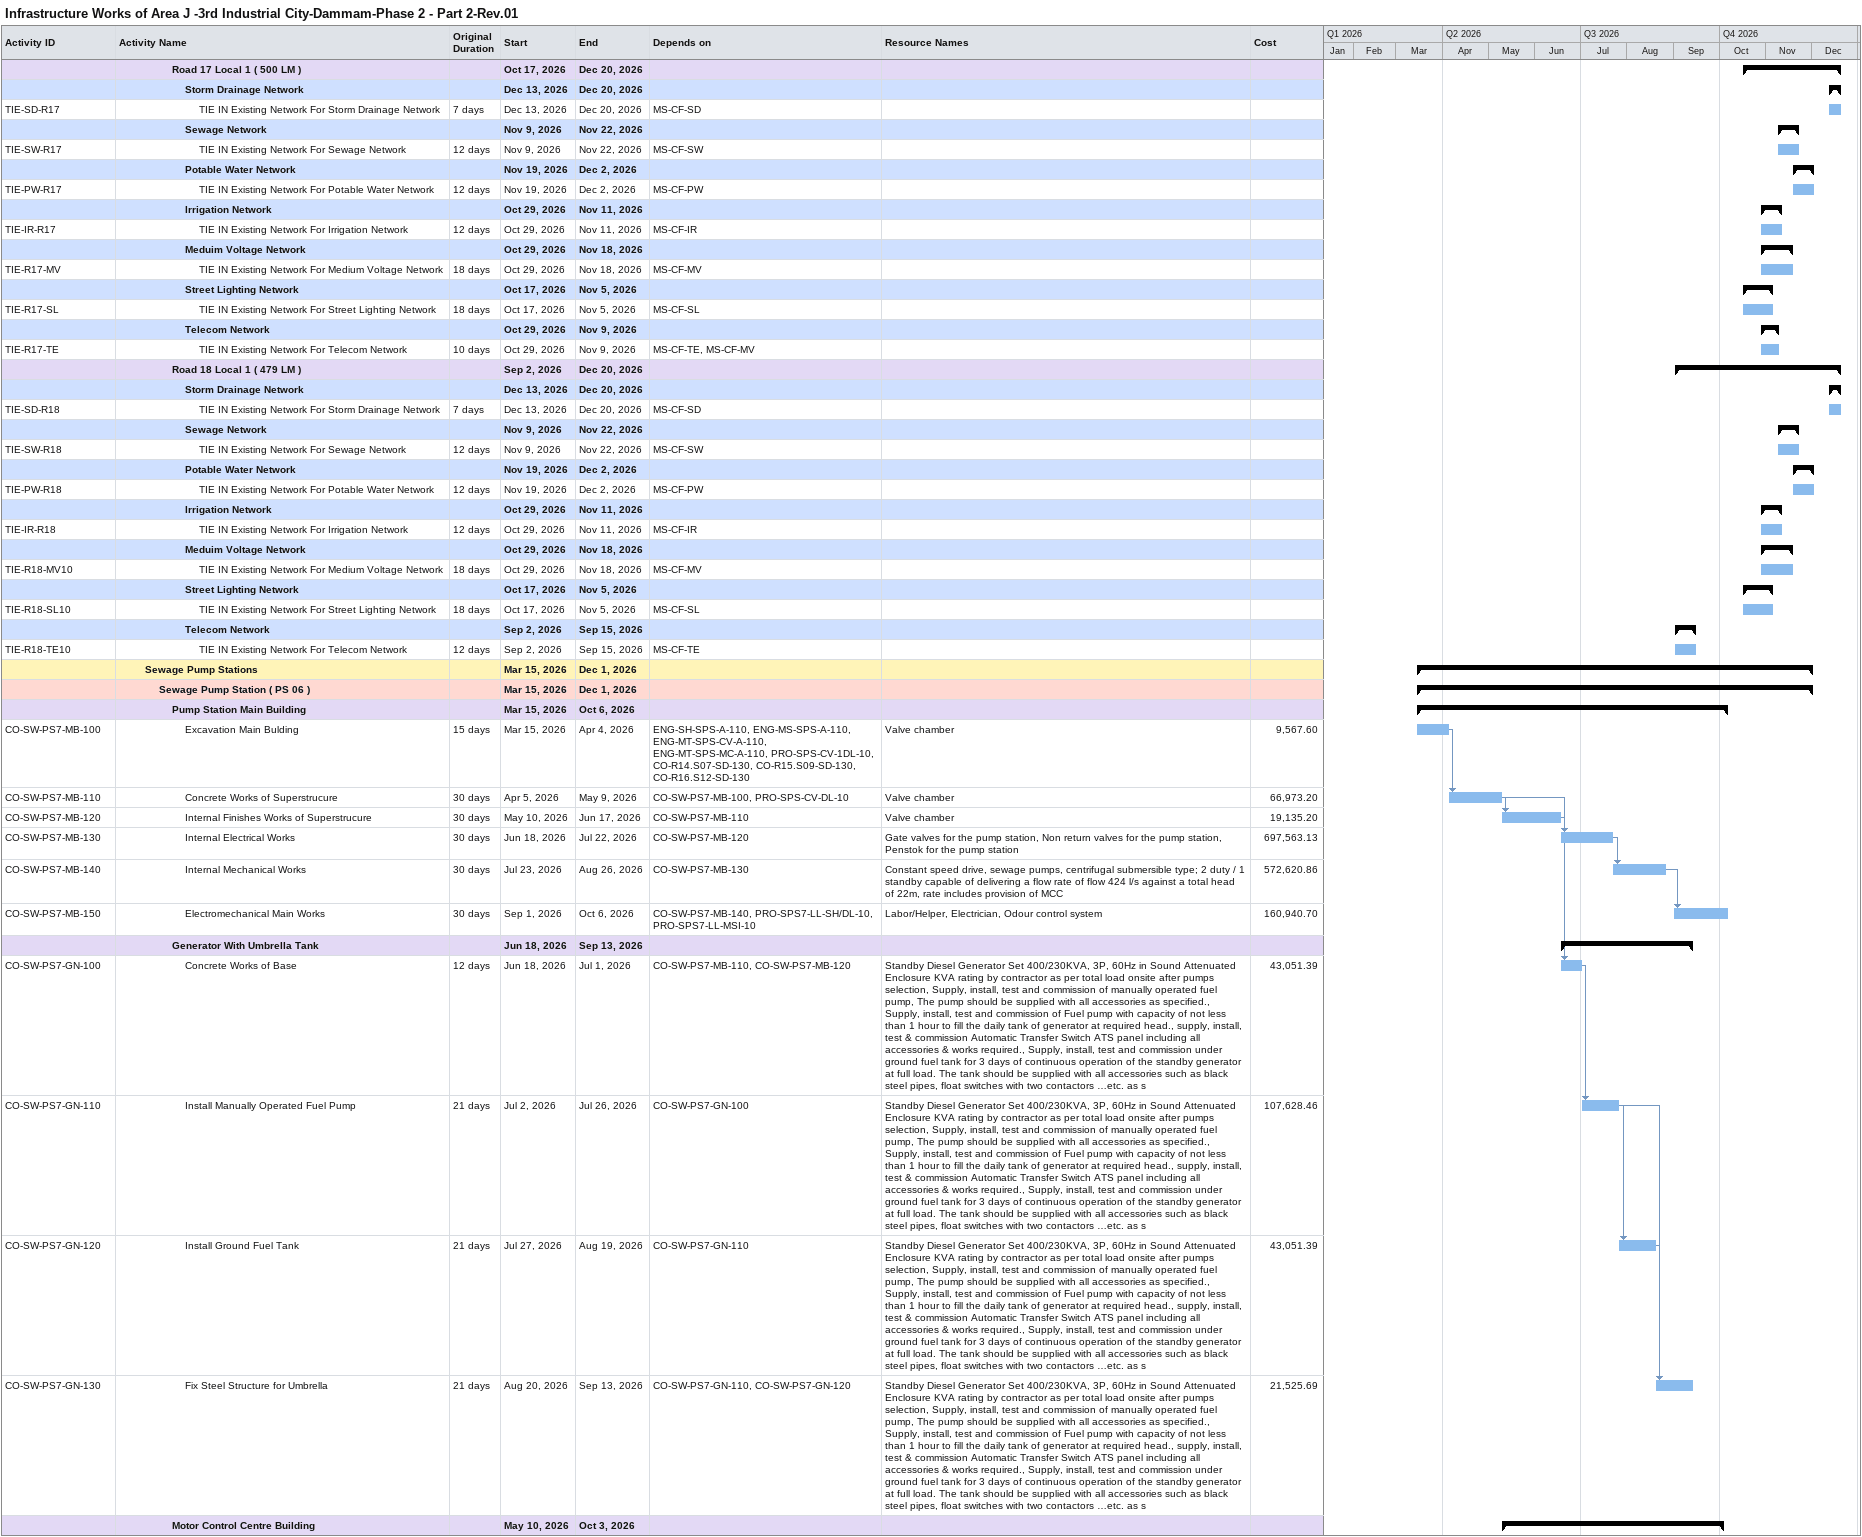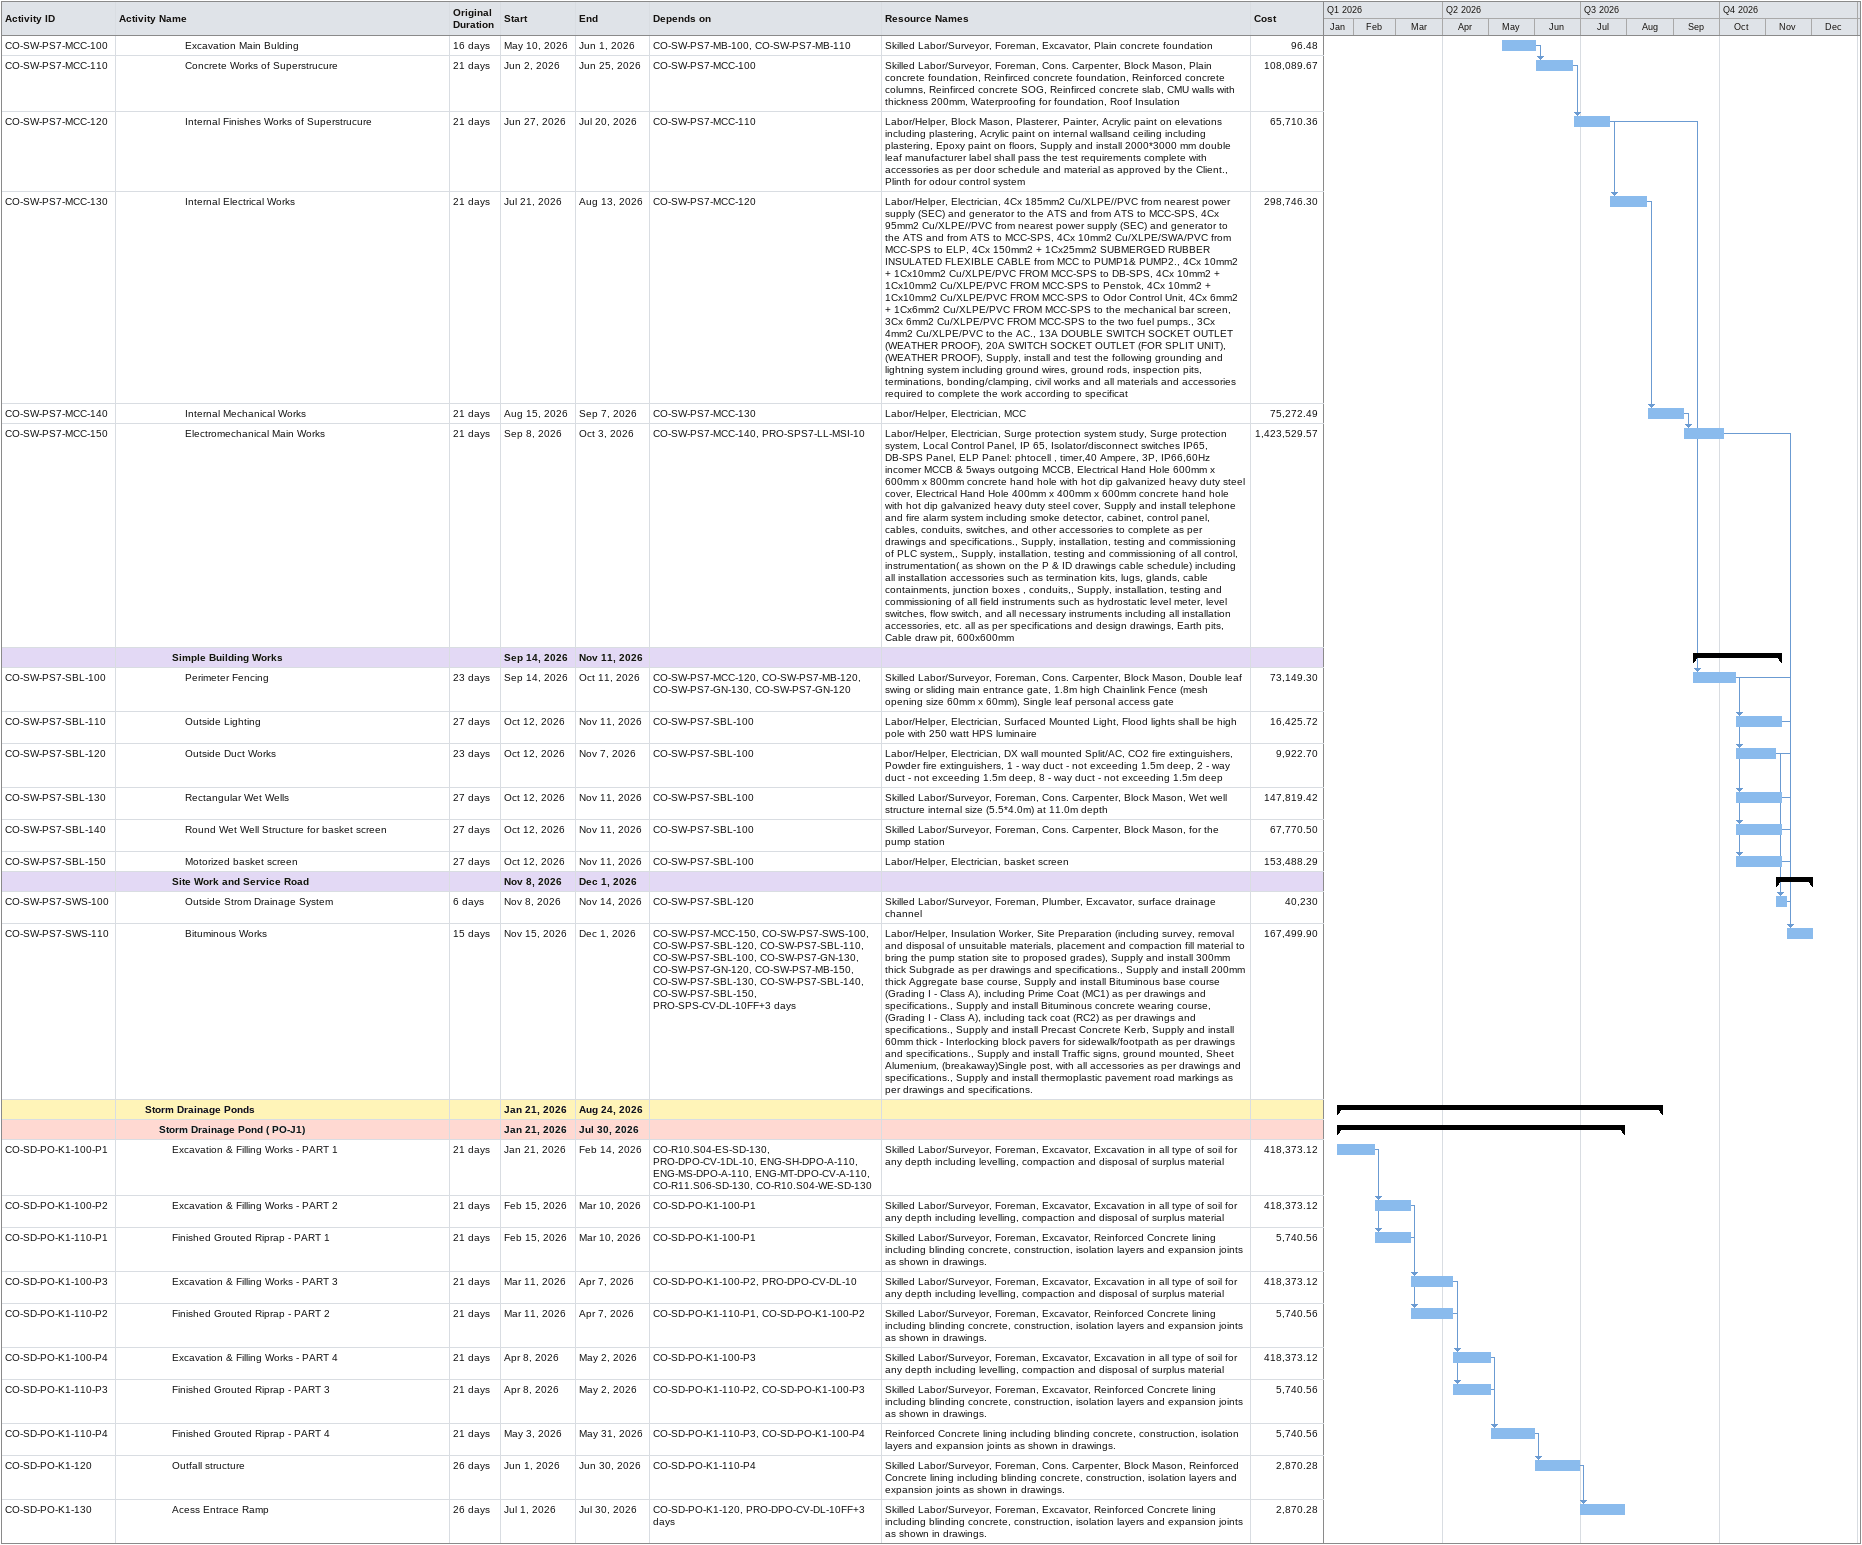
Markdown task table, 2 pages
Infrastructure Works of Area J -3rd Industrial City-Dammam-Phase 2 - Part 2-Rev.01

| ID | Level | Task | Original duration | Start | Finish | Predecessors | Resources | Cost |
|---|---|---|---|---|---|---|---|---|
|  | 5 | **Road 17 Local 1 ( 500 LM )** |  | 2026-10-17 | 2026-12-20 |  |  |  |
|  | 6 | **Storm Drainage Network** |  | 2026-12-13 | 2026-12-20 |  |  |  |
| TIE-SD-R17 | 7 | TIE IN Existing Network For Storm Drainage Network | 7d | 2026-12-13 | 2026-12-20 | MS-CF-SD |  |  |
|  | 6 | **Sewage Network** |  | 2026-11-09 | 2026-11-22 |  |  |  |
| TIE-SW-R17 | 7 | TIE IN Existing Network For Sewage Network | 12d | 2026-11-09 | 2026-11-22 | MS-CF-SW |  |  |
|  | 6 | **Potable Water Network** |  | 2026-11-19 | 2026-12-02 |  |  |  |
| TIE-PW-R17 | 7 | TIE IN Existing Network For Potable Water Network | 12d | 2026-11-19 | 2026-12-02 | MS-CF-PW |  |  |
|  | 6 | **Irrigation Network** |  | 2026-10-29 | 2026-11-11 |  |  |  |
| TIE-IR-R17 | 7 | TIE IN Existing Network For Irrigation Network | 12d | 2026-10-29 | 2026-11-11 | MS-CF-IR |  |  |
|  | 6 | **Meduim Voltage Network** |  | 2026-10-29 | 2026-11-18 |  |  |  |
| TIE-R17-MV | 7 | TIE IN Existing Network For Medium Voltage Network | 18d | 2026-10-29 | 2026-11-18 | MS-CF-MV |  |  |
|  | 6 | **Street Lighting Network** |  | 2026-10-17 | 2026-11-05 |  |  |  |
| TIE-R17-SL | 7 | TIE IN Existing Network For Street Lighting Network | 18d | 2026-10-17 | 2026-11-05 | MS-CF-SL |  |  |
|  | 6 | **Telecom Network** |  | 2026-10-29 | 2026-11-09 |  |  |  |
| TIE-R17-TE | 7 | TIE IN Existing Network For Telecom Network | 10d | 2026-10-29 | 2026-11-09 | MS-CF-TE, MS-CF-MV |  |  |
|  | 5 | **Road 18 Local 1 ( 479 LM )** |  | 2026-09-02 | 2026-12-20 |  |  |  |
|  | 6 | **Storm Drainage Network** |  | 2026-12-13 | 2026-12-20 |  |  |  |
| TIE-SD-R18 | 7 | TIE IN Existing Network For Storm Drainage Network | 7d | 2026-12-13 | 2026-12-20 | MS-CF-SD |  |  |
|  | 6 | **Sewage Network** |  | 2026-11-09 | 2026-11-22 |  |  |  |
| TIE-SW-R18 | 7 | TIE IN Existing Network For Sewage Network | 12d | 2026-11-09 | 2026-11-22 | MS-CF-SW |  |  |
|  | 6 | **Potable Water Network** |  | 2026-11-19 | 2026-12-02 |  |  |  |
| TIE-PW-R18 | 7 | TIE IN Existing Network For Potable Water Network | 12d | 2026-11-19 | 2026-12-02 | MS-CF-PW |  |  |
|  | 6 | **Irrigation Network** |  | 2026-10-29 | 2026-11-11 |  |  |  |
| TIE-IR-R18 | 7 | TIE IN Existing Network For Irrigation Network | 12d | 2026-10-29 | 2026-11-11 | MS-CF-IR |  |  |
|  | 6 | **Meduim Voltage Network** |  | 2026-10-29 | 2026-11-18 |  |  |  |
| TIE-R18-MV10 | 7 | TIE IN Existing Network For Medium Voltage Network | 18d | 2026-10-29 | 2026-11-18 | MS-CF-MV |  |  |
|  | 6 | **Street Lighting Network** |  | 2026-10-17 | 2026-11-05 |  |  |  |
| TIE-R18-SL10 | 7 | TIE IN Existing Network For Street Lighting Network | 18d | 2026-10-17 | 2026-11-05 | MS-CF-SL |  |  |
|  | 6 | **Telecom Network** |  | 2026-09-02 | 2026-09-15 |  |  |  |
| TIE-R18-TE10 | 7 | TIE IN Existing Network For Telecom Network | 12d | 2026-09-02 | 2026-09-15 | MS-CF-TE |  |  |
|  | 3 | **Sewage Pump Stations** |  | 2026-03-15 | 2026-12-01 |  |  |  |
|  | 4 | **Sewage Pump Station ( PS 06 )** |  | 2026-03-15 | 2026-12-01 |  |  |  |
|  | 5 | **Pump Station Main Building** |  | 2026-03-15 | 2026-10-06 |  |  |  |
| CO-SW-PS7-MB-100 | 6 | Excavation Main Bulding | 15d | 2026-03-15 | 2026-04-04 | ENG-SH-SPS-A-110, ENG-MS-SPS-A-110, ENG-MT-SPS-CV-A-110, ENG-MT-SPS-MC-A-110, PRO-SPS-CV-1DL-10, CO-R14.S07-SD-130, CO-R15.S09-SD-130, CO-R16.S12-SD-130 | Valve chamber | 9567.60 |
| CO-SW-PS7-MB-110 | 6 | Concrete Works of Superstrucure | 30d | 2026-04-05 | 2026-05-09 | CO-SW-PS7-MB-100, PRO-SPS-CV-DL-10 | Valve chamber | 66973.20 |
| CO-SW-PS7-MB-120 | 6 | Internal Finishes Works of Superstrucure | 30d | 2026-05-10 | 2026-06-17 | CO-SW-PS7-MB-110 | Valve chamber | 19135.20 |
| CO-SW-PS7-MB-130 | 6 | Internal Electrical Works | 30d | 2026-06-18 | 2026-07-22 | CO-SW-PS7-MB-120 | Gate valves for the pump station, Non return valves for the pump station, Penstok for the pump station | 697563.13 |
| CO-SW-PS7-MB-140 | 6 | Internal Mechanical Works | 30d | 2026-07-23 | 2026-08-26 | CO-SW-PS7-MB-130 | Constant speed drive, sewage pumps, centrifugal submersible type; 2 duty / 1 standby capable of delivering a flow rate of flow 424 l/s against a total head of 22m, rate includes provision of MCC | 572620.86 |
| CO-SW-PS7-MB-150 | 6 | Electromechanical Main Works | 30d | 2026-09-01 | 2026-10-06 | CO-SW-PS7-MB-140, PRO-SPS7-LL-SH/DL-10, PRO-SPS7-LL-MSI-10 | Labor/Helper, Electrician, Odour control system | 160940.70 |
|  | 5 | **Generator With Umbrella Tank** |  | 2026-06-18 | 2026-09-13 |  |  |  |
| CO-SW-PS7-GN-100 | 6 | Concrete Works of Base | 12d | 2026-06-18 | 2026-07-01 | CO-SW-PS7-MB-110, CO-SW-PS7-MB-120 | Standby Diesel Generator Set 400/230KVA, 3P, 60Hz in Sound Attenuated Enclosure KVA rating by contractor as per total load onsite after pumps selection, Supply, install, test and commission of manually operated fuel pump, The pump should be supplied with all accessories as specified., Supply, install, test and commission of Fuel pump with capacity of not less than 1 hour to fill the daily tank of generator at required head., supply, install, test & commission Automatic Transfer Switch ATS panel including all accessories & works required., Supply, install, test and commission under ground fuel tank for 3 days of continuous operation of the standby generator at full load. The tank should be supplied with all accessories such as black steel pipes, float switches with two contactors …etc. as s | 43051.39 |
| CO-SW-PS7-GN-110 | 6 | Install Manually Operated Fuel Pump | 21d | 2026-07-02 | 2026-07-26 | CO-SW-PS7-GN-100 | Standby Diesel Generator Set 400/230KVA, 3P, 60Hz in Sound Attenuated Enclosure KVA rating by contractor as per total load onsite after pumps selection, Supply, install, test and commission of manually operated fuel pump, The pump should be supplied with all accessories as specified., Supply, install, test and commission of Fuel pump with capacity of not less than 1 hour to fill the daily tank of generator at required head., supply, install, test & commission Automatic Transfer Switch ATS panel including all accessories & works required., Supply, install, test and commission under ground fuel tank for 3 days of continuous operation of the standby generator at full load. The tank should be supplied with all accessories such as black steel pipes, float switches with two contactors …etc. as s | 107628.46 |
| CO-SW-PS7-GN-120 | 6 | Install Ground Fuel Tank | 21d | 2026-07-27 | 2026-08-19 | CO-SW-PS7-GN-110 | Standby Diesel Generator Set 400/230KVA, 3P, 60Hz in Sound Attenuated Enclosure KVA rating by contractor as per total load onsite after pumps selection, Supply, install, test and commission of manually operated fuel pump, The pump should be supplied with all accessories as specified., Supply, install, test and commission of Fuel pump with capacity of not less than 1 hour to fill the daily tank of generator at required head., supply, install, test & commission Automatic Transfer Switch ATS panel including all accessories & works required., Supply, install, test and commission under ground fuel tank for 3 days of continuous operation of the standby generator at full load. The tank should be supplied with all accessories such as black steel pipes, float switches with two contactors …etc. as s | 43051.39 |
| CO-SW-PS7-GN-130 | 6 | Fix Steel Structure for Umbrella | 21d | 2026-08-20 | 2026-09-13 | CO-SW-PS7-GN-110, CO-SW-PS7-GN-120 | Standby Diesel Generator Set 400/230KVA, 3P, 60Hz in Sound Attenuated Enclosure KVA rating by contractor as per total load onsite after pumps selection, Supply, install, test and commission of manually operated fuel pump, The pump should be supplied with all accessories as specified., Supply, install, test and commission of Fuel pump with capacity of not less than 1 hour to fill the daily tank of generator at required head., supply, install, test & commission Automatic Transfer Switch ATS panel including all accessories & works required., Supply, install, test and commission under ground fuel tank for 3 days of continuous operation of the standby generator at full load. The tank should be supplied with all accessories such as black steel pipes, float switches with two contactors …etc. as s | 21525.69 |
|  | 5 | **Motor Control Centre Building** |  | 2026-05-10 | 2026-10-03 |  |  |  |
| CO-SW-PS7-MCC-100 | 6 | Excavation Main Bulding | 16d | 2026-05-10 | 2026-06-01 | CO-SW-PS7-MB-100, CO-SW-PS7-MB-110 | Skilled Labor/Surveyor, Foreman, Excavator, Plain concrete foundation | 96.48 |
| CO-SW-PS7-MCC-110 | 6 | Concrete Works of Superstrucure | 21d | 2026-06-02 | 2026-06-25 | CO-SW-PS7-MCC-100 | Skilled Labor/Surveyor, Foreman, Cons. Carpenter, Block Mason, Plain concrete foundation, Reinfirced concrete foundation, Reinforced concrete columns, Reinfirced concrete SOG, Reinfirced concrete slab, CMU walls with thickness 200mm, Waterproofing for foundation, Roof Insulation | 108089.67 |
| CO-SW-PS7-MCC-120 | 6 | Internal Finishes Works of Superstrucure | 21d | 2026-06-27 | 2026-07-20 | CO-SW-PS7-MCC-110 | Labor/Helper, Block Mason, Plasterer, Painter, Acrylic paint on elevations including plastering, Acrylic paint on internal wallsand ceiling including plastering, Epoxy paint on floors, Supply and install 2000*3000 mm double leaf manufacturer label shall pass the test requirements complete with accessories as per door schedule and material as approved by the Client., Plinth for odour control system | 65710.36 |
| CO-SW-PS7-MCC-130 | 6 | Internal Electrical Works | 21d | 2026-07-21 | 2026-08-13 | CO-SW-PS7-MCC-120 | Labor/Helper, Electrician, 4Cx 185mm2 Cu/XLPE//PVC from nearest power supply (SEC) and generator to the ATS and from ATS to MCC-SPS, 4Cx 95mm2 Cu/XLPE//PVC from nearest power supply (SEC) and generator to the ATS and from ATS to MCC-SPS, 4Cx 10mm2 Cu/XLPE/SWA/PVC from MCC-SPS to ELP, 4Cx 150mm2 + 1Cx25mm2 SUBMERGED RUBBER INSULATED FLEXIBLE CABLE from MCC to PUMP1& PUMP2., 4Cx 10mm2 + 1Cx10mm2 Cu/XLPE/PVC FROM MCC-SPS to DB-SPS, 4Cx 10mm2 + 1Cx10mm2 Cu/XLPE/PVC FROM MCC-SPS to Penstok, 4Cx 10mm2 + 1Cx10mm2 Cu/XLPE/PVC FROM MCC-SPS to Odor Control Unit, 4Cx 6mm2 + 1Cx6mm2 Cu/XLPE/PVC FROM MCC-SPS to the mechanical bar screen, 3Cx 6mm2 Cu/XLPE/PVC FROM MCC-SPS to the two fuel pumps., 3Cx 4mm2 Cu/XLPE/PVC to the AC., 13A DOUBLE SWITCH SOCKET OUTLET (WEATHER PROOF), 20A SWITCH SOCKET OUTLET (FOR SPLIT UNIT), (WEATHER PROOF), Supply, install and test the following grounding and lightning system including ground wires, ground rods, inspection pits, terminations, bonding/clamping, civil works and all materials and accessories required to complete the work according to specificat | 298746.30 |
| CO-SW-PS7-MCC-140 | 6 | Internal Mechanical Works | 21d | 2026-08-15 | 2026-09-07 | CO-SW-PS7-MCC-130 | Labor/Helper, Electrician, MCC | 75272.49 |
| CO-SW-PS7-MCC-150 | 6 | Electromechanical Main Works | 21d | 2026-09-08 | 2026-10-03 | CO-SW-PS7-MCC-140, PRO-SPS7-LL-MSI-10 | Labor/Helper, Electrician, Surge protection system study, Surge protection system, Local Control Panel, IP 65, Isolator/disconnect switches IP65, DB-SPS Panel, ELP Panel: phtocell , timer,40 Ampere, 3P, IP66,60Hz incomer MCCB & 5ways outgoing MCCB, Electrical Hand Hole 600mm x 600mm x 800mm concrete hand hole with hot dip galvanized heavy duty steel cover, Electrical Hand Hole 400mm x 400mm x 600mm concrete hand hole with hot dip galvanized heavy duty steel cover, Supply and install telephone and fire alarm system including smoke detector, cabinet, control panel, cables, conduits, switches, and other accessories to complete as per drawings and specifications., Supply, installation, testing and commissioning of PLC system,, Supply, installation, testing and commissioning of all control, instrumentation( as shown on the P & ID drawings cable schedule) including all installation accessories such as termination kits, lugs, glands, cable containments, junction boxes , conduits,, Supply, installation, testing and commissioning of all field instruments such as hydrostatic level meter, level switches, flow switch, and all necessary instruments including all installation accessories, etc. all as per specifications and design drawings, Earth pits, Cable draw pit, 600x600mm | 1423529.57 |
|  | 5 | **Simple Building Works** |  | 2026-09-14 | 2026-11-11 |  |  |  |
| CO-SW-PS7-SBL-100 | 6 | Perimeter Fencing | 23d | 2026-09-14 | 2026-10-11 | CO-SW-PS7-MCC-120, CO-SW-PS7-MB-120, CO-SW-PS7-GN-130, CO-SW-PS7-GN-120 | Skilled Labor/Surveyor, Foreman, Cons. Carpenter, Block Mason, Double leaf swing or sliding main entrance gate, 1.8m high Chainlink Fence (mesh opening size 60mm x 60mm), Single leaf personal access gate | 73149.30 |
| CO-SW-PS7-SBL-110 | 6 | Outside Lighting | 27d | 2026-10-12 | 2026-11-11 | CO-SW-PS7-SBL-100 | Labor/Helper, Electrician, Surfaced Mounted Light, Flood lights shall be high pole with 250 watt HPS luminaire | 16425.72 |
| CO-SW-PS7-SBL-120 | 6 | Outside Duct Works | 23d | 2026-10-12 | 2026-11-07 | CO-SW-PS7-SBL-100 | Labor/Helper, Electrician, DX wall mounted Split/AC, CO2 fire extinguishers, Powder fire extinguishers, 1 - way duct - not exceeding 1.5m deep, 2 - way duct - not exceeding 1.5m deep, 8 - way duct - not exceeding 1.5m deep | 9922.70 |
| CO-SW-PS7-SBL-130 | 6 | Rectangular Wet Wells | 27d | 2026-10-12 | 2026-11-11 | CO-SW-PS7-SBL-100 | Skilled Labor/Surveyor, Foreman, Cons. Carpenter, Block Mason, Wet well structure internal size (5.5*4.0m) at 11.0m depth | 147819.42 |
| CO-SW-PS7-SBL-140 | 6 | Round Wet Well Structure for basket screen | 27d | 2026-10-12 | 2026-11-11 | CO-SW-PS7-SBL-100 | Skilled Labor/Surveyor, Foreman, Cons. Carpenter, Block Mason, for the pump station | 67770.50 |
| CO-SW-PS7-SBL-150 | 6 | Motorized basket screen | 27d | 2026-10-12 | 2026-11-11 | CO-SW-PS7-SBL-100 | Labor/Helper, Electrician, basket screen | 153488.29 |
|  | 5 | **Site Work and Service Road** |  | 2026-11-08 | 2026-12-01 |  |  |  |
| CO-SW-PS7-SWS-100 | 6 | Outside Strom Drainage System | 6d | 2026-11-08 | 2026-11-14 | CO-SW-PS7-SBL-120 | Skilled Labor/Surveyor, Foreman, Plumber, Excavator, surface drainage channel | 40230 |
| CO-SW-PS7-SWS-110 | 6 | Bituminous Works | 15d | 2026-11-15 | 2026-12-01 | CO-SW-PS7-MCC-150, CO-SW-PS7-SWS-100, CO-SW-PS7-SBL-120, CO-SW-PS7-SBL-110, CO-SW-PS7-SBL-100, CO-SW-PS7-GN-130, CO-SW-PS7-GN-120, CO-SW-PS7-MB-150, CO-SW-PS7-SBL-130, CO-SW-PS7-SBL-140, CO-SW-PS7-SBL-150, PRO-SPS-CV-DL-10FF+3d | Labor/Helper, Insulation Worker, Site Preparation (including survey, removal and disposal of unsuitable materials, placement and compaction fill material to bring the pump station site to proposed grades), Supply and install 300mm thick Subgrade as per drawings and specifications., Supply and install 200mm thick Aggregate base course, Supply and install Bituminous base course (Grading I - Class A), including Prime Coat (MC1) as per drawings and specifications., Supply and install Bituminous concrete wearing course, (Grading I - Class A), including tack coat (RC2) as per drawings and specifications., Supply and install Precast Concrete Kerb, Supply and install 60mm thick - Interlocking block pavers for sidewalk/footpath as per drawings and specifications., Supply and install Traffic signs, ground mounted, Sheet Alumenium, (breakaway)Single post, with all accessories as per drawings and specifications., Supply and install thermoplastic pavement road markings as per drawings and specifications. | 167499.90 |
|  | 3 | **Storm Drainage Ponds** |  | 2026-01-21 | 2026-08-24 |  |  |  |
|  | 4 | **Storm Drainage Pond ( PO-J1)** |  | 2026-01-21 | 2026-07-30 |  |  |  |
| CO-SD-PO-K1-100-P1 | 5 | Excavation & Filling Works - PART 1 | 21d | 2026-01-21 | 2026-02-14 | CO-R10.S04-ES-SD-130, PRO-DPO-CV-1DL-10, ENG-SH-DPO-A-110, ENG-MS-DPO-A-110, ENG-MT-DPO-CV-A-110, CO-R11.S06-SD-130, CO-R10.S04-WE-SD-130 | Skilled Labor/Surveyor, Foreman, Excavator, Excavation in all type of soil for any depth including levelling, compaction and disposal of surplus material | 418373.12 |
| CO-SD-PO-K1-100-P2 | 5 | Excavation & Filling Works - PART 2 | 21d | 2026-02-15 | 2026-03-10 | CO-SD-PO-K1-100-P1 | Skilled Labor/Surveyor, Foreman, Excavator, Excavation in all type of soil for any depth including levelling, compaction and disposal of surplus material | 418373.12 |
| CO-SD-PO-K1-110-P1 | 5 | Finished Grouted Riprap - PART 1 | 21d | 2026-02-15 | 2026-03-10 | CO-SD-PO-K1-100-P1 | Skilled Labor/Surveyor, Foreman, Excavator, Reinforced Concrete lining including blinding concrete, construction, isolation layers and expansion joints as shown in drawings. | 5740.56 |
| CO-SD-PO-K1-100-P3 | 5 | Excavation & Filling Works - PART 3 | 21d | 2026-03-11 | 2026-04-07 | CO-SD-PO-K1-100-P2, PRO-DPO-CV-DL-10 | Skilled Labor/Surveyor, Foreman, Excavator, Excavation in all type of soil for any depth including levelling, compaction and disposal of surplus material | 418373.12 |
| CO-SD-PO-K1-110-P2 | 5 | Finished Grouted Riprap - PART 2 | 21d | 2026-03-11 | 2026-04-07 | CO-SD-PO-K1-110-P1, CO-SD-PO-K1-100-P2 | Skilled Labor/Surveyor, Foreman, Excavator, Reinforced Concrete lining including blinding concrete, construction, isolation layers and expansion joints as shown in drawings. | 5740.56 |
| CO-SD-PO-K1-100-P4 | 5 | Excavation & Filling Works - PART 4 | 21d | 2026-04-08 | 2026-05-02 | CO-SD-PO-K1-100-P3 | Skilled Labor/Surveyor, Foreman, Excavator, Excavation in all type of soil for any depth including levelling, compaction and disposal of surplus material | 418373.12 |
| CO-SD-PO-K1-110-P3 | 5 | Finished Grouted Riprap - PART 3 | 21d | 2026-04-08 | 2026-05-02 | CO-SD-PO-K1-110-P2, CO-SD-PO-K1-100-P3 | Skilled Labor/Surveyor, Foreman, Excavator, Reinforced Concrete lining including blinding concrete, construction, isolation layers and expansion joints as shown in drawings. | 5740.56 |
| CO-SD-PO-K1-110-P4 | 5 | Finished Grouted Riprap - PART 4 | 21d | 2026-05-03 | 2026-05-31 | CO-SD-PO-K1-110-P3, CO-SD-PO-K1-100-P4 | Reinforced Concrete lining including blinding concrete, construction, isolation layers and expansion joints as shown in drawings. | 5740.56 |
| CO-SD-PO-K1-120 | 5 | Outfall structure | 26d | 2026-06-01 | 2026-06-30 | CO-SD-PO-K1-110-P4 | Skilled Labor/Surveyor, Foreman, Cons. Carpenter, Block Mason, Reinforced Concrete lining including blinding concrete, construction, isolation layers and expansion joints as shown in drawings. | 2870.28 |
| CO-SD-PO-K1-130 | 5 | Acess Entrace Ramp | 26d | 2026-07-01 | 2026-07-30 | CO-SD-PO-K1-120, PRO-DPO-CV-DL-10FF+3d | Skilled Labor/Surveyor, Foreman, Excavator, Reinforced Concrete lining including blinding concrete, construction, isolation layers and expansion joints as shown in drawings. | 2870.28 |
